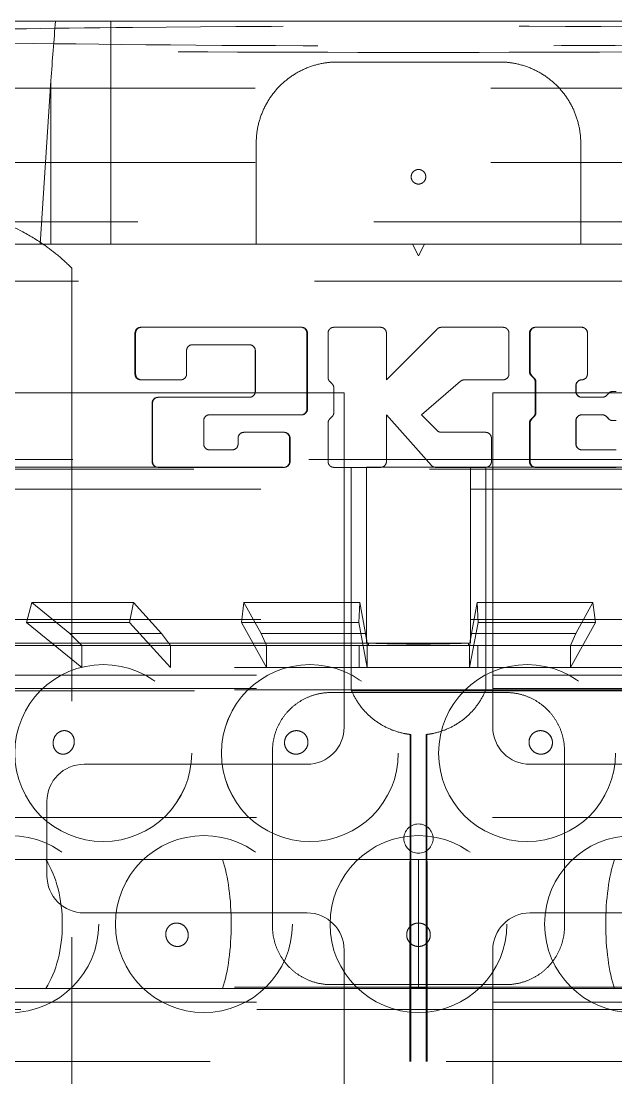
# Model space of a CAD drawing. Header units: millimetres. Extents: x -654804 to -654016, y 0 to 722.
# Drawn here: x -654501.7 to -654461.7, y 650.7 to 721.8 of the extents above; entities that cross this region are included whole.
import ezdxf

# ---------------------------------------------------------------- set-up
doc = ezdxf.new("R2010")
doc.units = ezdxf.units.MM
doc.linetypes.add('HIDDEN', pattern=[9.525, 6.35, -3.175])
for name, color, linetype, lineweight in [('Estreito visível (ISO)', 7, 'Continuous', 9), ('OCULTO', 3, 'HIDDEN', 5), ('Visível (ISO)', 7, 'Continuous', 9)]:
    doc.layers.add(name, color=color, linetype=linetype, lineweight=lineweight)

msp = doc.modelspace()

# ---------------------------------------------------------------- linework, layer by layer
at = {"layer": 'Estreito visível (ISO)'}
for p, q in [((-654495.68, 721.753), (-654495.68, 706.753)), ((-654499.705, 717.741), (-654499.705, 706.753))]:
    msp.add_line(p, q, dxfattribs=at)
at = {"layer": 'OCULTO', "ltscale": 5}
for p, q in [((-654538.194, 719.688), (-654491.146, 719.688)), ((-654469.516, 719.003), (-654480.433, 719.003)), ((-654517.725, 717.253), (-654432.225, 717.253)), ((-654517.725, 712.253), (-654432.225, 712.253)), ((-654525.6, 708.253), (-654424.35, 708.253)), ((-654498.298, 628.377), (-654498.298, 705.129)), ((-654529.6, 704.253), (-654420.35, 704.253)), ((-654493.669, 701.153), (-654493.628, 701.153)), ((-654488.272, 701.153), (-654493.628, 701.153)), ((-654482.835, 701.153), (-654488.272, 701.153)), ((-654477.526, 701.153), (-654480.667, 701.153)), ((-654469.282, 701.153), (-654473.438, 701.153)), ((-654463.997, 701.153), (-654467.114, 701.153)), ((-654463.989, 701.153), (-654463.997, 701.153)), ((-654494.054, 700.761), (-654494.007, 700.761)), ((-654494.054, 700.761), (-654494.054, 698.013)), ((-654494.007, 700.761), (-654494.007, 698.013)), ((-654482.491, 700.761), (-654482.444, 700.761)), ((-654482.491, 695.657), (-654482.491, 700.761)), ((-654482.444, 695.657), (-654482.444, 700.761)), ((-654481.06, 700.761), (-654481.06, 697.783)), ((-654477.134, 697.62), (-654477.134, 700.761)), ((-654473.715, 701.038), (-654474.975, 699.779)), ((-654468.889, 698.013), (-654468.889, 700.761)), ((-654467.506, 700.761), (-654467.506, 698.175)), ((-654467.458, 700.761), (-654467.506, 700.761)), ((-654467.458, 698.175), (-654467.458, 700.761)), ((-654463.604, 700.761), (-654463.609, 700.761)), ((-654463.609, 698.013), (-654463.609, 700.761)), ((-654463.604, 700.761), (-654463.604, 698.013)), ((-654490.2, 699.976), (-654490.194, 699.976)), ((-654490.194, 699.976), (-654488.272, 699.976)), ((-654488.272, 699.976), (-654486.34, 699.976)), ((-654474.975, 699.779), (-654477.134, 697.62)), ((-654490.585, 699.583), (-654490.578, 699.583)), ((-654490.585, 698.013), (-654490.585, 699.583)), ((-654490.578, 698.013), (-654490.578, 699.583)), ((-654485.96, 699.583), (-654485.952, 699.583)), ((-654485.96, 699.583), (-654485.96, 696.835)), ((-654485.952, 699.583), (-654485.952, 696.835)), ((-654494.054, 698.013), (-654494.007, 698.013)), ((-654493.669, 697.62), (-654493.628, 697.62)), ((-654493.628, 697.62), (-654490.96, 697.62)), ((-654490.585, 698.013), (-654490.578, 698.013)), ((-654480.945, 697.505), (-654480.782, 697.343)), ((-654474.778, 695.265), (-654472.14, 697.526)), ((-654471.885, 697.62), (-654469.282, 697.62)), ((-654467.458, 698.175), (-654467.506, 698.175)), ((-654467.346, 697.898), (-654467.391, 697.898)), ((-654467.186, 697.735), (-654467.346, 697.898)), ((-654467.186, 697.735), (-654467.229, 697.735)), ((-654463.989, 697.62), (-654463.997, 697.62)), ((-654463.604, 698.013), (-654463.609, 698.013)), ((-654485.96, 696.835), (-654485.952, 696.835)), ((-654480.667, 697.065), (-654480.667, 695.427)), ((-654467.114, 697.458), (-654467.114, 695.427)), ((-654467.073, 697.458), (-654467.114, 697.458)), ((-654467.073, 695.427), (-654467.073, 697.458)), ((-654464.385, 696.835), (-654464.385, 697.228)), ((-654464.375, 697.228), (-654464.385, 697.228)), ((-654464.375, 696.835), (-654464.385, 696.835)), ((-654464.375, 697.228), (-654464.375, 696.835)), ((-654461.677, 696.835), (-654461.903, 696.835)), ((-654492.512, 696.442), (-654492.487, 696.442)), ((-654488.272, 696.442), (-654492.487, 696.442)), ((-654486.34, 696.442), (-654488.272, 696.442)), ((-654462.609, 696.442), (-654463.997, 696.442)), ((-654462.607, 696.442), (-654462.609, 696.442)), ((-654462.335, 696.557), (-654462.175, 696.72)), ((-654462.335, 696.557), (-654462.335, 696.557)), ((-654462.175, 696.72), (-654462.175, 696.72)), ((-654492.898, 696.05), (-654492.868, 696.05)), ((-654492.898, 696.05), (-654492.898, 692.124)), ((-654492.868, 696.05), (-654492.868, 692.124)), ((-654482.491, 695.657), (-654482.444, 695.657)), ((-654467.073, 695.427), (-654467.114, 695.427)), ((-654489.429, 694.872), (-654489.427, 694.872)), ((-654489.429, 693.302), (-654489.429, 694.872)), ((-654489.427, 693.302), (-654489.427, 694.872)), ((-654489.043, 695.265), (-654489.042, 695.265)), ((-654489.042, 695.265), (-654488.272, 695.265)), ((-654488.272, 695.265), (-654482.835, 695.265)), ((-654481.06, 694.709), (-654481.06, 692.124)), ((-654480.782, 695.15), (-654480.945, 694.987)), ((-654477.134, 692.124), (-654477.134, 695.265)), ((-654477.134, 695.265), (-654474.975, 692.835)), ((-654473.715, 694.202), (-654474.778, 695.265)), ((-654467.506, 694.709), (-654467.506, 692.124)), ((-654467.458, 694.709), (-654467.506, 694.709)), ((-654467.458, 692.124), (-654467.458, 694.709)), ((-654467.346, 694.987), (-654467.391, 694.987)), ((-654467.346, 694.987), (-654467.186, 695.15)), ((-654467.186, 695.15), (-654467.229, 695.15)), ((-654464.375, 694.872), (-654464.385, 694.872)), ((-654464.385, 693.302), (-654464.385, 694.872)), ((-654464.375, 694.872), (-654464.375, 693.302)), ((-654463.997, 695.265), (-654462.609, 695.265)), ((-654462.607, 695.265), (-654462.609, 695.265)), ((-654462.335, 695.15), (-654462.335, 695.15)), ((-654462.175, 694.987), (-654462.335, 695.15)), ((-654462.175, 694.987), (-654462.175, 694.987)), ((-654461.903, 694.872), (-654461.677, 694.872)), ((-654486.731, 694.087), (-654486.727, 694.087)), ((-654484.007, 694.087), (-654486.727, 694.087)), ((-654470.46, 694.087), (-654473.438, 694.087)), ((-654489.429, 693.302), (-654489.427, 693.302)), ((-654487.116, 693.694), (-654487.114, 693.694)), ((-654487.116, 693.694), (-654487.116, 693.302)), ((-654487.116, 693.302), (-654487.114, 693.302)), ((-654487.114, 693.694), (-654487.114, 693.302)), ((-654483.647, 692.124), (-654483.647, 693.694)), ((-654483.647, 693.694), (-654483.617, 693.694)), ((-654483.617, 692.124), (-654483.617, 693.694)), ((-654470.067, 692.124), (-654470.067, 693.694)), ((-654464.375, 693.302), (-654464.385, 693.302)), ((-654489.043, 692.909), (-654489.042, 692.909)), ((-654488.272, 692.909), (-654489.042, 692.909)), ((-654487.501, 692.909), (-654488.272, 692.909)), ((-654474.975, 692.835), (-654474.11, 691.863)), ((-654461.677, 692.909), (-654463.997, 692.909)), ((-654529.975, 692.253), (-654447.475, 692.253)), ((-654492.898, 692.124), (-654492.868, 692.124)), ((-654483.647, 692.124), (-654483.617, 692.124)), ((-654467.458, 692.124), (-654467.506, 692.124)), ((-654515.825, 691.753), (-654478.475, 691.753)), ((-654442.475, 691.612), (-654507.475, 691.612)), ((-654492.512, 691.731), (-654492.487, 691.731)), ((-654492.487, 691.731), (-654488.272, 691.731)), ((-654488.272, 691.731), (-654484.007, 691.731)), ((-654480.667, 691.731), (-654477.526, 691.731)), ((-654479.498, 676.746), (-654479.498, 691.753)), ((-654478.475, 690.253), (-654478.475, 691.753)), ((-654478.475, 691.753), (-654471.475, 691.753)), ((-654473.817, 691.731), (-654470.46, 691.731)), ((-654471.475, 691.753), (-654471.475, 690.253)), ((-654471.475, 691.753), (-654434.124, 691.753)), ((-654470.451, 691.753), (-654470.451, 676.746)), ((-654467.114, 691.731), (-654461.677, 691.731)), ((-654517.33, 690.253), (-654478.475, 690.253)), ((-654478.475, 681.486), (-654478.475, 690.253)), ((-654471.475, 690.253), (-654471.475, 681.486)), ((-654471.475, 690.253), (-654432.619, 690.253)), ((-654500.995, 682.644), (-654501.359, 681.284)), ((-654498.432, 680.56), (-654500.995, 682.644)), ((-654500.995, 682.644), (-654494.147, 682.644)), ((-654494.415, 681.284), (-654494.147, 682.644)), ((-654494.147, 682.644), (-654492.258, 680.56)), ((-654486.716, 682.644), (-654486.88, 681.284)), ((-654485.559, 680.56), (-654486.716, 682.644)), ((-654486.716, 682.644), (-654478.928, 682.644)), ((-654478.984, 681.284), (-654478.928, 682.644)), ((-654478.928, 682.644), (-654478.539, 680.56)), ((-654471.41, 680.56), (-654471.021, 682.644)), ((-654471.021, 682.644), (-654463.233, 682.644)), ((-654471.021, 682.644), (-654470.965, 681.284)), ((-654463.233, 682.644), (-654464.39, 680.56)), ((-654463.069, 681.284), (-654463.233, 682.644)), ((-654517.33, 681.486), (-654478.475, 681.486)), ((-654501.359, 681.284), (-654497.631, 678.253)), ((-654501.359, 681.284), (-654494.415, 681.284)), ((-654491.668, 678.253), (-654494.415, 681.284)), ((-654486.88, 681.284), (-654485.198, 678.253)), ((-654486.88, 681.284), (-654478.984, 681.284)), ((-654478.417, 678.253), (-654478.984, 681.284)), ((-654470.965, 681.284), (-654471.532, 678.253)), ((-654471.475, 681.486), (-654432.619, 681.486)), ((-654470.965, 681.284), (-654463.069, 681.284)), ((-654464.751, 678.253), (-654463.069, 681.284)), ((-654492.258, 680.56), (-654498.432, 680.56)), ((-654497.631, 679.753), (-654498.432, 680.56)), ((-654492.258, 680.56), (-654491.668, 679.753)), ((-654478.539, 680.56), (-654485.559, 680.56)), ((-654485.198, 679.753), (-654485.559, 680.56)), ((-654478.539, 680.56), (-654478.475, 680.133)), ((-654471.475, 680.133), (-654471.41, 680.56)), ((-654464.39, 680.56), (-654471.41, 680.56)), ((-654464.39, 680.56), (-654464.751, 679.753)), ((-654507.475, 679.895), (-654442.475, 679.895)), ((-654502.905, 679.753), (-654497.631, 679.753)), ((-654497.631, 679.753), (-654491.668, 679.753)), ((-654497.631, 678.253), (-654497.631, 679.753)), ((-654491.668, 678.253), (-654491.668, 679.753)), ((-654491.668, 679.753), (-654485.198, 679.753)), ((-654485.198, 679.753), (-654478.417, 679.753)), ((-654485.198, 678.253), (-654485.198, 679.753)), ((-654478.975, 678.253), (-654478.975, 679.753)), ((-654478.475, 680.215), (-654478.418, 679.911)), ((-654478.418, 679.911), (-654478.418, 679.757)), ((-654478.418, 679.757), (-654478.417, 679.753)), ((-654478.417, 678.253), (-654478.417, 679.753)), ((-654478.417, 679.753), (-654478.349, 679.753)), ((-654471.601, 679.909), (-654478.349, 679.909)), ((-654478.349, 679.753), (-654478.349, 679.909)), ((-654478.349, 679.753), (-654471.601, 679.753)), ((-654471.601, 679.909), (-654471.601, 679.753)), ((-654471.601, 679.753), (-654471.532, 679.753)), ((-654471.532, 679.753), (-654471.531, 679.757)), ((-654471.532, 679.753), (-654464.751, 679.753)), ((-654471.532, 678.253), (-654471.532, 679.753)), ((-654471.531, 679.911), (-654471.475, 680.215)), ((-654471.531, 679.757), (-654471.531, 679.911)), ((-654470.975, 678.253), (-654470.975, 679.753)), ((-654464.751, 678.253), (-654464.751, 679.753)), ((-654464.751, 679.753), (-654458.281, 679.753)), ((-654534.975, 678.253), (-654444.975, 678.253)), ((-654517.625, 677.753), (-654432.325, 677.753)), ((-654534.975, 676.753), (-654414.975, 676.753)), ((-654517.625, 676.841), (-654432.325, 676.841)), ((-654442.41, 676.697), (-654507.539, 676.697)), ((-654474.975, 676.578), (-654480.87, 676.578)), ((-654479.475, 676.691), (-654474.975, 676.691)), ((-654474.975, 676.691), (-654470.474, 676.691)), ((-654469.08, 676.578), (-654474.975, 676.578)), ((-654475.557, 656.691), (-654475.545, 673.763)), ((-654475.498, 673.758), (-654475.498, 651.753)), ((-654474.451, 673.758), (-654474.451, 651.753)), ((-654474.404, 673.763), (-654474.392, 656.691)), ((-654484.8, 672.648), (-654484.8, 660.858)), ((-654465.15, 660.858), (-654465.15, 672.648)), ((-654517.625, 668.166), (-654432.325, 668.166)), ((-654509.479, 665.341), (-654500.044, 665.341)), ((-654500.044, 665.341), (-654488.154, 665.341)), ((-654488.154, 665.341), (-654474.975, 665.341)), ((-654474.975, 665.341), (-654461.795, 665.341)), ((-654474.975, 665.341), (-654474.975, 656.666)), ((-654461.795, 665.341), (-654449.906, 665.341)), ((-654534.975, 656.753), (-654414.975, 656.753)), ((-654509.479, 656.666), (-654500.044, 656.666)), ((-654508.374, 656.668), (-654441.575, 656.668)), ((-654500.044, 656.666), (-654488.154, 656.666)), ((-654488.154, 656.666), (-654474.975, 656.666)), ((-654480.87, 656.928), (-654474.975, 656.928)), ((-654475.561, 651.753), (-654475.557, 656.668)), ((-654475.557, 656.691), (-654474.975, 656.691)), ((-654474.975, 656.928), (-654469.08, 656.928)), ((-654474.975, 656.691), (-654474.392, 656.691)), ((-654474.975, 656.666), (-654461.795, 656.666)), ((-654474.388, 651.753), (-654474.392, 656.668)), ((-654461.795, 656.666), (-654449.906, 656.666)), ((-654517.625, 655.753), (-654432.325, 655.753)), ((-654533.475, 655.253), (-654416.475, 655.253)), ((-654441.371, 651.753), (-654508.579, 651.753))]:
    msp.add_line(p, q, dxfattribs=at)
for centre, radius in [((-654496.189, 672.503), 5.953), ((-654496.188, 672.503), 5.953), ((-654482.285, 672.503), 5.953), ((-654482.284, 672.503), 5.953), ((-654467.665, 672.503), 5.953), ((-654467.665, 672.503), 5.953), ((-654474.975, 666.753), 0.983), ((-654502.44, 661.003), 5.953), ((-654489.414, 661.003), 5.953), ((-654474.975, 661.003), 5.953), ((-654460.535, 661.003), 5.953)]:
    msp.add_circle(centre, radius, dxfattribs=at)
for centre, major_axis, ratio, start_param, end_param in [((-654474.975, 720.754), (38.5, 0), 0.017455, 0, 3.141593), ((-654474.975, 720.754), (38.5, 0), 0.017455, 3.142372, 6.282406), ((-654474.975, 720.751), (-63.032, 0), 0.017455, 1.31134, 1.830252), ((-654493.669, 700.761), (0, 0.393), 0.98179, 0, 1.570796), ((-654482.876, 700.761), (0, 0.393), 0.98179, 4.712389, 6.283185), ((-654467.073, 700.761), (0, 0.393), 0.98179, 0, 1.570796), ((-654463.989, 700.761), (0, 0.393), 0.98179, 4.712389, 6.283185), ((-654490.2, 699.583), (0, 0.393), 0.98179, 0, 1.570796), ((-654486.345, 699.583), (0, 0.393), 0.98179, 4.712389, 6.283185), ((-654493.669, 698.013), (0, -0.393), 0.98179, 4.712389, 6.283185), ((-654490.97, 698.013), (0, -0.393), 0.98179, 0, 1.570796), ((-654467.073, 698.175), (0, 0.393), 0.98179, 1.570796, 2.356194), ((-654474.975, 692.124), (69.681, -69.681), 0.095857, 1.555479, 1.557809), ((-654467.458, 697.458), (0, 0.393), 0.98179, 4.712389, 5.497787), ((-654463.989, 697.228), (0, 0.393), 0.98179, 0, 1.570796), ((-654463.989, 698.013), (0, -0.393), 0.98179, 0, 1.570796), ((-654486.345, 696.835), (0, -0.393), 0.98179, 0, 1.570796), ((-654463.989, 696.835), (0, -0.393), 0.98179, 4.712389, 6.283185), ((-654461.903, 696.442), (0, 0.393), 0.98179, 0, 0.785398), ((-654492.512, 696.05), (0, 0.393), 0.98179, 0, 1.570796), ((-654462.607, 696.835), (0, -0.393), 0.98179, 0, 0.785398), ((-654474.975, 697.228), (69.681, 69.681), 0.095857, 4.79838, 4.800703), ((-654482.876, 695.657), (0, -0.393), 0.98179, 0, 1.570796), ((-654467.458, 695.427), (0, 0.393), 0.98179, 3.926991, 4.712389), ((-654489.043, 694.872), (0, 0.393), 0.98179, 0, 1.570796), ((-654467.073, 694.709), (0, 0.393), 0.98179, 0.785398, 1.570796), ((-654474.975, 700.761), (69.681, 69.681), 0.095857, 4.725376, 4.727707), ((-654463.989, 694.872), (0, 0.393), 0.98179, 0, 1.570796), ((-654462.607, 694.872), (0, 0.393), 0.98179, 5.497787, 6.283185), ((-654474.975, 694.479), (69.681, -69.681), 0.095857, 1.482482, 1.484806), ((-654461.903, 695.265), (0, -0.393), 0.98179, 5.497787, 6.283185), ((-654486.731, 693.694), (0, 0.393), 0.98179, 0, 1.570796), ((-654484.033, 693.694), (0, 0.393), 0.98179, 4.712389, 6.283185), ((-654489.043, 693.302), (0, -0.393), 0.98179, 4.712389, 6.283185), ((-654487.501, 693.302), (0, -0.393), 0.98179, 0, 1.570796), ((-654463.989, 693.302), (0, -0.393), 0.98179, 4.712389, 6.283185), ((-654492.512, 692.124), (0, -0.393), 0.98179, 4.712389, 6.283185), ((-654484.033, 692.124), (0, -0.393), 0.98179, 0, 1.570796), ((-654467.073, 692.124), (0, -0.393), 0.98179, 4.712389, 6.283185), ((-654502.44, 661.003), (0, -5.953), 0.587785, 0.754418, 2.387175), ((-654489.414, 661.003), (0, -5.953), 0.309017, 0.754418, 2.387175), ((-654460.535, 661.003), (0, -5.953), 0.309017, 3.896011, 5.528767), ((-654475.584, 656.753), (0, 1.5), 0.017452, 4.655402, 4.670761), ((-654474.366, 656.753), (0, -1.5), 0.017452, 4.754017, 4.769376)]:
    msp.add_ellipse(centre, major_axis=major_axis, ratio=ratio, start_param=start_param, end_param=end_param, dxfattribs=at)
for points, knots in [([(-654537.732, 720.754), (-654537.734, 720.751), (-654537.735, 720.748), (-654537.744, 720.715), (-654537.678, 720.684), (-654537.388, 720.622), (-654537.166, 720.591), (-654536.584, 720.53), (-654536.226, 720.501), (-654535.328, 720.44), (-654534.713, 720.404), (-654533.242, 720.334), (-654532.385, 720.299), (-654530.461, 720.23), (-654529.394, 720.197), (-654527.115, 720.133), (-654525.905, 720.103), (-654523.845, 720.057), (-654522.941, 720.037), (-654521.017, 720), (-654519.995, 719.981), (-654517.877, 719.945), (-654516.78, 719.927), (-654514.571, 719.895), (-654513.458, 719.879), (-654511.622, 719.856), (-654510.824, 719.846), (-654509.164, 719.827), (-654508.301, 719.817), (-654506.55, 719.799), (-654505.662, 719.79), (-654503.902, 719.773), (-654503.031, 719.766), (-654500.194, 719.742), (-654498.055, 719.726), (-654494.302, 719.703), (-654492.735, 719.695), (-654491.146, 719.688)], [227.61574, 227.61574, 227.61574, 227.61574, 228.064325, 228.064325, 232.967991, 232.967991, 237.871657, 237.871657, 242.775323, 242.775323, 248.808566, 248.808566, 254.841809, 254.841809, 260.875052, 260.875052, 266.908295, 266.908295, 270.962864, 270.962864, 275.017433, 275.017433, 279.072002, 279.072002, 283.126571, 283.126571, 285.918159, 285.918159, 288.709747, 288.709747, 291.501336, 291.501336, 294.292924, 294.292924, 300.937509, 300.937509, 305.482511, 305.482511, 305.482511, 305.482511]), ([(-654480.433, 719.003), (-654480.746, 719.003), (-654481.069, 718.976), (-654481.741, 718.856), (-654482.09, 718.758), (-654482.761, 718.495), (-654483.084, 718.33), (-654483.683, 717.945), (-654483.959, 717.725), (-654484.452, 717.255), (-654484.684, 716.987), (-654485.096, 716.404), (-654485.276, 716.088), (-654485.569, 715.429), (-654485.682, 715.085), (-654485.837, 714.393), (-654485.879, 714.045), (-654485.89, 713.654), (-654485.891, 713.6), (-654485.891, 713.545)], [8.303655, 8.303655, 8.303655, 8.303655, 9.241435, 9.241435, 10.260995, 10.260995, 11.280554, 11.280554, 12.300114, 12.300114, 13.324203, 13.324203, 14.348293, 14.348293, 15.372383, 15.372383, 16.396472, 16.396472, 16.561543, 16.561543, 16.561543, 16.561543]), ([(-654464.058, 713.545), (-654464.058, 713.6), (-654464.059, 713.654), (-654464.06, 713.709), (-654464.07, 714.045), (-654464.112, 714.393), (-654464.268, 715.085), (-654464.381, 715.429), (-654464.673, 716.088), (-654464.853, 716.404), (-654465.265, 716.987), (-654465.497, 717.255), (-654465.99, 717.725), (-654466.266, 717.945), (-654466.865, 718.33), (-654467.188, 718.495), (-654467.859, 718.758), (-654468.209, 718.856), (-654468.88, 718.976), (-654469.203, 719.003), (-654469.516, 719.003)], [-0.165071, -0.165071, -0.165071, -0.165071, 0, 0, 0, 1.02409, 1.02409, 2.048179, 2.048179, 3.072269, 3.072269, 4.096358, 4.096358, 5.115918, 5.115918, 6.135477, 6.135477, 7.155037, 7.155037, 8.092817, 8.092817, 8.092817, 8.092817]), ([(-654474.483, 711.282), (-654474.483, 711.22), (-654474.495, 711.155), (-654474.545, 711.033), (-654474.583, 710.978), (-654474.67, 710.891), (-654474.726, 710.853), (-654474.847, 710.802), (-654474.913, 710.79), (-654475.037, 710.79), (-654475.103, 710.802), (-654475.224, 710.853), (-654475.279, 710.891), (-654475.366, 710.978), (-654475.404, 711.033), (-654475.454, 711.155), (-654475.466, 711.22), (-654475.466, 711.344), (-654475.453, 711.409), (-654475.403, 711.531), (-654475.365, 711.586), (-654475.277, 711.673), (-654475.222, 711.71), (-654475.102, 711.76), (-654475.036, 711.773), (-654474.913, 711.773), (-654474.847, 711.76), (-654474.727, 711.71), (-654474.672, 711.673), (-654474.584, 711.586), (-654474.546, 711.531), (-654474.496, 711.409), (-654474.483, 711.344), (-654474.483, 711.282)], [0, 0, 0, 0, 0.18754, 0.18754, 0.37508, 0.37508, 0.560937, 0.560937, 0.746794, 0.746794, 0.932651, 0.932651, 1.118507, 1.118507, 1.306047, 1.306047, 1.493588, 1.493588, 1.681379, 1.681379, 1.86917, 1.86917, 2.053896, 2.053896, 2.238622, 2.238622, 2.423347, 2.423347, 2.608073, 2.608073, 2.795864, 2.795864, 2.983656, 2.983656, 2.983656, 2.983656]), ([(-654500.245, 706.753), (-654500.739, 707.093), (-654501.256, 707.4), (-654502.597, 708.082), (-654503.441, 708.408), (-654505.135, 708.884), (-654505.984, 709.032), (-654507.68, 709.179), (-654508.591, 709.17), (-654510.417, 708.965), (-654511.331, 708.767), (-654513.104, 708.187), (-654513.964, 707.804), (-654515.091, 707.156), (-654515.402, 706.961), (-654515.704, 706.753)], [14.01959, 14.01959, 14.01959, 14.01959, 15.882302, 15.882302, 18.725125, 18.725125, 21.567948, 21.567948, 24.617053, 24.617053, 27.666159, 27.666159, 30.715265, 30.715265, 31.915945, 31.915945, 31.915945, 31.915945]), ([(-654498.298, 705.129), (-654498.623, 705.456), (-654498.962, 705.764), (-654499.616, 706.301), (-654499.929, 706.536), (-654500.245, 706.753)], [5.456754, 5.456754, 5.456754, 5.456754, 6.78954, 6.78954, 7.961029, 7.961029, 7.961029, 7.961029]), ([(-654493.628, 701.153), (-654493.675, 701.153), (-654493.726, 701.144), (-654493.82, 701.104), (-654493.862, 701.073), (-654493.93, 701.003), (-654493.959, 700.959), (-654493.997, 700.863), (-654494.007, 700.81), (-654494.007, 700.761)], [-0.5925115, -0.5925115, -0.5925115, -0.5925115, -0.4441191, -0.4441191, -0.2957268, -0.2957268, -0.1478634, -0.1478634, 0, 0, 0, 0]), ([(-654482.444, 700.761), (-654482.444, 700.81), (-654482.453, 700.863), (-654482.493, 700.959), (-654482.523, 701.003), (-654482.593, 701.073), (-654482.637, 701.104), (-654482.734, 701.144), (-654482.786, 701.153), (-654482.835, 701.153)], [1.1849107, 1.1849107, 1.1849107, 1.1849107, 1.3327741, 1.3327741, 1.4806374, 1.4806374, 1.6290298, 1.6290298, 1.7774222, 1.7774222, 1.7774222, 1.7774222]), ([(-654480.667, 701.153), (-654480.716, 701.153), (-654480.769, 701.144), (-654480.866, 701.104), (-654480.91, 701.073), (-654480.98, 701.003), (-654481.01, 700.959), (-654481.05, 700.863), (-654481.06, 700.81), (-654481.06, 700.761)], [-0.5925806, -0.5925806, -0.5925806, -0.5925806, -0.444152, -0.444152, -0.2957235, -0.2957235, -0.1478617, -0.1478617, 0, 0, 0, 0]), ([(-654477.134, 700.761), (-654477.134, 700.81), (-654477.144, 700.863), (-654477.184, 700.959), (-654477.214, 701.004), (-654477.284, 701.073), (-654477.328, 701.104), (-654477.425, 701.144), (-654477.477, 701.153), (-654477.526, 701.153)], [1.1834714, 1.1834714, 1.1834714, 1.1834714, 1.3313498, 1.3313498, 1.4792283, 1.4792283, 1.6272048, 1.6272048, 1.7751813, 1.7751813, 1.7751813, 1.7751813]), ([(-654473.438, 701.153), (-654473.487, 701.153), (-654473.54, 701.144), (-654473.636, 701.104), (-654473.681, 701.073), (-654473.715, 701.038)], [1.7748463, 1.7748463, 1.7748463, 1.7748463, 1.9227615, 1.9227615, 2.0706629, 2.0706629, 2.0706629, 2.0706629]), ([(-654468.889, 700.761), (-654468.889, 700.81), (-654468.899, 700.863), (-654468.939, 700.959), (-654468.969, 701.003), (-654469.039, 701.073), (-654469.083, 701.104), (-654469.18, 701.144), (-654469.233, 701.153), (-654469.282, 701.153)], [1.1850447, 1.1850447, 1.1850447, 1.1850447, 1.3329064, 1.3329064, 1.4807681, 1.4807681, 1.6291967, 1.6291967, 1.7776252, 1.7776252, 1.7776252, 1.7776252]), ([(-654467.114, 701.153), (-654467.163, 701.153), (-654467.216, 701.144), (-654467.312, 701.104), (-654467.356, 701.073), (-654467.426, 701.003), (-654467.456, 700.959), (-654467.496, 700.863), (-654467.506, 700.81), (-654467.506, 700.761)], [-0.5925115, -0.5925115, -0.5925115, -0.5925115, -0.4441191, -0.4441191, -0.2957268, -0.2957268, -0.1478634, -0.1478634, 0, 0, 0, 0]), ([(-654463.609, 700.761), (-654463.609, 700.81), (-654463.619, 700.863), (-654463.658, 700.959), (-654463.688, 701.004), (-654463.757, 701.073), (-654463.801, 701.104), (-654463.896, 701.144), (-654463.948, 701.153), (-654463.997, 701.153)], [1.1834132, 1.1834132, 1.1834132, 1.1834132, 1.3312924, 1.3312924, 1.4791717, 1.4791717, 1.6271338, 1.6271338, 1.7750959, 1.7750959, 1.7750959, 1.7750959]), ([(-654490.578, 699.583), (-654490.578, 699.632), (-654490.568, 699.685), (-654490.529, 699.782), (-654490.499, 699.826), (-654490.431, 699.896), (-654490.388, 699.926), (-654490.294, 699.966), (-654490.243, 699.976), (-654490.194, 699.976)], [0, 0, 0, 0, 0.1478826, 0.1478826, 0.2957652, 0.2957652, 0.4437202, 0.4437202, 0.5916752, 0.5916752, 0.5916752, 0.5916752]), ([(-654486.34, 699.976), (-654486.291, 699.976), (-654486.239, 699.966), (-654486.144, 699.926), (-654486.1, 699.896), (-654486.031, 699.826), (-654486.002, 699.782), (-654485.962, 699.685), (-654485.952, 699.632), (-654485.952, 699.583)], [0.5916355, 0.5916355, 0.5916355, 0.5916355, 0.7395905, 0.7395905, 0.8875455, 0.8875455, 1.0354281, 1.0354281, 1.1833107, 1.1833107, 1.1833107, 1.1833107]), ([(-654494.007, 698.013), (-654494.007, 697.963), (-654493.997, 697.911), (-654493.959, 697.814), (-654493.93, 697.77), (-654493.862, 697.7), (-654493.82, 697.67), (-654493.726, 697.63), (-654493.675, 697.62), (-654493.628, 697.62)], [0, 0, 0, 0, 0.1478634, 0.1478634, 0.2957268, 0.2957268, 0.4441191, 0.4441191, 0.5925115, 0.5925115, 0.5925115, 0.5925115]), ([(-654490.96, 697.62), (-654490.912, 697.62), (-654490.861, 697.63), (-654490.767, 697.67), (-654490.724, 697.7), (-654490.656, 697.77), (-654490.626, 697.814), (-654490.587, 697.911), (-654490.578, 697.963), (-654490.578, 698.013)], [0.5917951, 0.5917951, 0.5917951, 0.5917951, 0.7397872, 0.7397872, 0.8877794, 0.8877794, 1.0356569, 1.0356569, 1.1835344, 1.1835344, 1.1835344, 1.1835344]), ([(-654481.06, 697.783), (-654481.06, 697.733), (-654481.05, 697.681), (-654481.01, 697.584), (-654480.98, 697.54), (-654480.945, 697.505), (-654480.945, 697.505), (-654480.945, 697.505)], [0, 0, 0, 0, 0.1478617, 0.1478617, 0.2957235, 0.2957235, 0.2959974, 0.2959974, 0.2959974, 0.2959974]), ([(-654472.14, 697.526), (-654472.11, 697.552), (-654472.074, 697.574), (-654471.987, 697.61), (-654471.934, 697.62), (-654471.885, 697.62)], [0.3255978, 0.3255978, 0.3255978, 0.3255978, 0.4437739, 0.4437739, 0.5917962, 0.5917962, 0.5917962, 0.5917962]), ([(-654469.282, 697.62), (-654469.233, 697.62), (-654469.18, 697.63), (-654469.083, 697.67), (-654469.039, 697.7), (-654468.969, 697.77), (-654468.939, 697.814), (-654468.899, 697.911), (-654468.889, 697.963), (-654468.889, 698.013)], [0.5924641, 0.5924641, 0.5924641, 0.5924641, 0.7408926, 0.7408926, 0.8893212, 0.8893212, 1.0371829, 1.0371829, 1.1850447, 1.1850447, 1.1850447, 1.1850447]), ([(-654467.506, 698.175), (-654467.506, 698.126), (-654467.496, 698.074), (-654467.456, 697.977), (-654467.426, 697.933), (-654467.391, 697.898), (-654467.391, 697.898), (-654467.391, 697.898)], [0, 0, 0, 0, 0.1478634, 0.1478634, 0.2957268, 0.2957268, 0.2959826, 0.2959826, 0.2959826, 0.2959826]), ([(-654467.229, 697.735), (-654467.229, 697.735), (-654467.229, 697.735), (-654467.194, 697.7), (-654467.164, 697.656), (-654467.124, 697.559), (-654467.114, 697.507), (-654467.114, 697.458)], [0.8892185, 0.8892185, 0.8892185, 0.8892185, 0.8894744, 0.8894744, 1.0373289, 1.0373289, 1.1851834, 1.1851834, 1.1851834, 1.1851834]), ([(-654464.385, 697.228), (-654464.385, 697.277), (-654464.375, 697.329), (-654464.336, 697.426), (-654464.306, 697.47), (-654464.237, 697.54), (-654464.193, 697.57), (-654464.098, 697.61), (-654464.046, 697.62), (-654463.997, 697.62)], [0, 0, 0, 0, 0.1478814, 0.1478814, 0.2957629, 0.2957629, 0.4437467, 0.4437467, 0.5917305, 0.5917305, 0.5917305, 0.5917305]), ([(-654463.997, 697.62), (-654463.948, 697.62), (-654463.896, 697.63), (-654463.801, 697.67), (-654463.757, 697.7), (-654463.688, 697.77), (-654463.658, 697.814), (-654463.619, 697.911), (-654463.609, 697.963), (-654463.609, 698.013)], [0.5917305, 0.5917305, 0.5917305, 0.5917305, 0.7396925, 0.7396925, 0.8876546, 0.8876546, 1.0355339, 1.0355339, 1.1834132, 1.1834132, 1.1834132, 1.1834132]), ([(-654485.952, 696.835), (-654485.952, 696.786), (-654485.962, 696.733), (-654486.002, 696.636), (-654486.031, 696.592), (-654486.1, 696.523), (-654486.144, 696.492), (-654486.239, 696.452), (-654486.291, 696.442), (-654486.34, 696.442)], [1.1833107, 1.1833107, 1.1833107, 1.1833107, 1.3311933, 1.3311933, 1.4790758, 1.4790758, 1.6270309, 1.6270309, 1.7749859, 1.7749859, 1.7749859, 1.7749859]), ([(-654480.782, 697.343), (-654480.782, 697.342), (-654480.782, 697.342), (-654480.747, 697.308), (-654480.717, 697.263), (-654480.677, 697.167), (-654480.667, 697.114), (-654480.667, 697.065)], [0.889348, 0.889348, 0.889348, 0.889348, 0.8896219, 0.8896219, 1.0374745, 1.0374745, 1.185327, 1.185327, 1.185327, 1.185327]), ([(-654463.997, 696.442), (-654464.046, 696.442), (-654464.098, 696.452), (-654464.193, 696.492), (-654464.237, 696.523), (-654464.306, 696.592), (-654464.336, 696.636), (-654464.375, 696.733), (-654464.385, 696.786), (-654464.385, 696.835)], [-0.5917305, -0.5917305, -0.5917305, -0.5917305, -0.4437467, -0.4437467, -0.2957629, -0.2957629, -0.1478814, -0.1478814, 0, 0, 0, 0]), ([(-654461.903, 696.835), (-654461.951, 696.835), (-654462.003, 696.825), (-654462.098, 696.785), (-654462.141, 696.755), (-654462.175, 696.72)], [1.7746193, 1.7746193, 1.7746193, 1.7746193, 1.922506, 1.922506, 2.0703915, 2.0703915, 2.0703915, 2.0703915]), ([(-654492.487, 696.442), (-654492.535, 696.442), (-654492.586, 696.433), (-654492.68, 696.392), (-654492.722, 696.362), (-654492.79, 696.292), (-654492.819, 696.248), (-654492.858, 696.152), (-654492.868, 696.099), (-654492.868, 696.05)], [-0.5921476, -0.5921476, -0.5921476, -0.5921476, -0.4439457, -0.4439457, -0.2957439, -0.2957439, -0.147872, -0.147872, 0, 0, 0, 0]), ([(-654462.335, 696.557), (-654462.37, 696.522), (-654462.413, 696.492), (-654462.508, 696.452), (-654462.56, 696.442), (-654462.609, 696.442)], [1.4789035, 1.4789035, 1.4789035, 1.4789035, 1.626794, 1.626794, 1.7746886, 1.7746886, 1.7746886, 1.7746886]), ([(-654482.835, 695.265), (-654482.786, 695.265), (-654482.734, 695.274), (-654482.637, 695.315), (-654482.593, 695.345), (-654482.523, 695.415), (-654482.493, 695.459), (-654482.453, 695.555), (-654482.444, 695.608), (-654482.444, 695.657)], [0.5923992, 0.5923992, 0.5923992, 0.5923992, 0.7407915, 0.7407915, 0.8891839, 0.8891839, 1.0370473, 1.0370473, 1.1849107, 1.1849107, 1.1849107, 1.1849107]), ([(-654480.667, 695.427), (-654480.667, 695.378), (-654480.677, 695.325), (-654480.717, 695.229), (-654480.747, 695.185), (-654480.782, 695.15), (-654480.782, 695.15), (-654480.782, 695.15)], [1.185327, 1.185327, 1.185327, 1.185327, 1.3331796, 1.3331796, 1.4810322, 1.4810322, 1.4813061, 1.4813061, 1.4813061, 1.4813061]), ([(-654467.114, 695.427), (-654467.114, 695.378), (-654467.124, 695.325), (-654467.164, 695.229), (-654467.194, 695.184), (-654467.229, 695.15)], [1.1851834, 1.1851834, 1.1851834, 1.1851834, 1.3331664, 1.3331664, 1.4811494, 1.4811494, 1.4811494, 1.4811494]), ([(-654489.427, 694.872), (-654489.427, 694.921), (-654489.417, 694.974), (-654489.378, 695.071), (-654489.348, 695.115), (-654489.28, 695.184), (-654489.237, 695.215), (-654489.142, 695.255), (-654489.091, 695.265), (-654489.042, 695.265)], [0, 0, 0, 0, 0.1478846, 0.1478846, 0.2957692, 0.2957692, 0.4436674, 0.4436674, 0.5915655, 0.5915655, 0.5915655, 0.5915655]), ([(-654480.945, 694.987), (-654480.945, 694.987), (-654480.945, 694.987), (-654480.98, 694.952), (-654481.01, 694.908), (-654481.05, 694.811), (-654481.06, 694.759), (-654481.06, 694.709)], [-0.2959974, -0.2959974, -0.2959974, -0.2959974, -0.2957235, -0.2957235, -0.1478617, -0.1478617, 0, 0, 0, 0]), ([(-654467.391, 694.987), (-654467.391, 694.987), (-654467.391, 694.987), (-654467.426, 694.952), (-654467.456, 694.908), (-654467.496, 694.811), (-654467.506, 694.759), (-654467.506, 694.709)], [-0.2959826, -0.2959826, -0.2959826, -0.2959826, -0.2957268, -0.2957268, -0.1478634, -0.1478634, 0, 0, 0, 0]), ([(-654464.385, 694.872), (-654464.385, 694.921), (-654464.375, 694.974), (-654464.336, 695.071), (-654464.306, 695.115), (-654464.237, 695.184), (-654464.193, 695.215), (-654464.098, 695.255), (-654464.046, 695.265), (-654463.997, 695.265)], [0, 0, 0, 0, 0.1478814, 0.1478814, 0.2957629, 0.2957629, 0.4437467, 0.4437467, 0.5917305, 0.5917305, 0.5917305, 0.5917305]), ([(-654462.609, 695.265), (-654462.56, 695.265), (-654462.508, 695.255), (-654462.413, 695.215), (-654462.37, 695.184), (-654462.335, 695.15)], [0.5915757, 0.5915757, 0.5915757, 0.5915757, 0.7394703, 0.7394703, 0.8873608, 0.8873608, 0.8873608, 0.8873608]), ([(-654462.175, 694.987), (-654462.141, 694.952), (-654462.098, 694.922), (-654462.003, 694.882), (-654461.951, 694.872), (-654461.903, 694.872)], [0.2957707, 0.2957707, 0.2957707, 0.2957707, 0.4436562, 0.4436562, 0.5915429, 0.5915429, 0.5915429, 0.5915429]), ([(-654486.727, 694.087), (-654486.776, 694.087), (-654486.828, 694.077), (-654486.923, 694.037), (-654486.967, 694.007), (-654487.035, 693.937), (-654487.065, 693.893), (-654487.104, 693.796), (-654487.114, 693.744), (-654487.114, 693.694)], [-0.5915975, -0.5915975, -0.5915975, -0.5915975, -0.4436808, -0.4436808, -0.2957641, -0.2957641, -0.1478821, -0.1478821, 0, 0, 0, 0]), ([(-654483.617, 693.694), (-654483.617, 693.744), (-654483.627, 693.796), (-654483.667, 693.893), (-654483.697, 693.937), (-654483.766, 694.007), (-654483.81, 694.037), (-654483.906, 694.077), (-654483.958, 694.087), (-654484.007, 694.087)], [1.1842072, 1.1842072, 1.1842072, 1.1842072, 1.3320792, 1.3320792, 1.4799511, 1.4799511, 1.6281529, 1.6281529, 1.7763547, 1.7763547, 1.7763547, 1.7763547]), ([(-654473.438, 694.087), (-654473.487, 694.087), (-654473.54, 694.097), (-654473.636, 694.137), (-654473.681, 694.167), (-654473.715, 694.202)], [1.7748463, 1.7748463, 1.7748463, 1.7748463, 1.9227615, 1.9227615, 2.0706629, 2.0706629, 2.0706629, 2.0706629]), ([(-654470.067, 693.694), (-654470.067, 693.744), (-654470.077, 693.796), (-654470.117, 693.893), (-654470.147, 693.937), (-654470.217, 694.007), (-654470.261, 694.037), (-654470.358, 694.077), (-654470.41, 694.087), (-654470.46, 694.087)], [1.1843125, 1.1843125, 1.1843125, 1.1843125, 1.3321832, 1.3321832, 1.4800539, 1.4800539, 1.6282844, 1.6282844, 1.7765148, 1.7765148, 1.7765148, 1.7765148]), ([(-654489.042, 692.909), (-654489.091, 692.909), (-654489.142, 692.919), (-654489.237, 692.959), (-654489.28, 692.989), (-654489.348, 693.059), (-654489.378, 693.103), (-654489.417, 693.2), (-654489.427, 693.252), (-654489.427, 693.302)], [-0.5915655, -0.5915655, -0.5915655, -0.5915655, -0.4436674, -0.4436674, -0.2957692, -0.2957692, -0.1478846, -0.1478846, 0, 0, 0, 0]), ([(-654487.114, 693.302), (-654487.114, 693.252), (-654487.124, 693.2), (-654487.163, 693.103), (-654487.193, 693.059), (-654487.262, 692.989), (-654487.305, 692.959), (-654487.4, 692.919), (-654487.452, 692.909), (-654487.501, 692.909)], [1.1831151, 1.1831151, 1.1831151, 1.1831151, 1.3309997, 1.3309997, 1.4788844, 1.4788844, 1.6267825, 1.6267825, 1.7746806, 1.7746806, 1.7746806, 1.7746806]), ([(-654463.997, 692.909), (-654464.046, 692.909), (-654464.098, 692.919), (-654464.193, 692.959), (-654464.237, 692.989), (-654464.306, 693.059), (-654464.336, 693.103), (-654464.375, 693.2), (-654464.385, 693.252), (-654464.385, 693.302)], [-0.5917305, -0.5917305, -0.5917305, -0.5917305, -0.4437467, -0.4437467, -0.2957629, -0.2957629, -0.1478814, -0.1478814, 0, 0, 0, 0]), ([(-654492.868, 692.124), (-654492.868, 692.075), (-654492.858, 692.022), (-654492.819, 691.925), (-654492.79, 691.881), (-654492.722, 691.811), (-654492.68, 691.781), (-654492.586, 691.741), (-654492.535, 691.731), (-654492.487, 691.731)], [0, 0, 0, 0, 0.147872, 0.147872, 0.2957439, 0.2957439, 0.4439457, 0.4439457, 0.5921476, 0.5921476, 0.5921476, 0.5921476]), ([(-654484.007, 691.731), (-654483.958, 691.731), (-654483.906, 691.741), (-654483.81, 691.781), (-654483.766, 691.811), (-654483.697, 691.881), (-654483.667, 691.925), (-654483.627, 692.022), (-654483.617, 692.075), (-654483.617, 692.124)], [0.5920596, 0.5920596, 0.5920596, 0.5920596, 0.7402614, 0.7402614, 0.8884632, 0.8884632, 1.0363352, 1.0363352, 1.1842072, 1.1842072, 1.1842072, 1.1842072]), ([(-654481.06, 692.124), (-654481.06, 692.075), (-654481.05, 692.022), (-654481.01, 691.925), (-654480.98, 691.881), (-654480.91, 691.811), (-654480.866, 691.781), (-654480.769, 691.741), (-654480.716, 691.731), (-654480.667, 691.731)], [0, 0, 0, 0, 0.1478617, 0.1478617, 0.2957235, 0.2957235, 0.444152, 0.444152, 0.5925806, 0.5925806, 0.5925806, 0.5925806]), ([(-654477.526, 691.731), (-654477.477, 691.731), (-654477.425, 691.741), (-654477.328, 691.781), (-654477.284, 691.811), (-654477.214, 691.881), (-654477.184, 691.925), (-654477.144, 692.022), (-654477.134, 692.075), (-654477.134, 692.124)], [0.5917616, 0.5917616, 0.5917616, 0.5917616, 0.7397381, 0.7397381, 0.8877146, 0.8877146, 1.035593, 1.035593, 1.1834714, 1.1834714, 1.1834714, 1.1834714]), ([(-654474.11, 691.863), (-654474.105, 691.857), (-654474.1, 691.852), (-654474.06, 691.811), (-654474.015, 691.781), (-654473.919, 691.741), (-654473.866, 691.731), (-654473.817, 691.731)], [0.2729278, 0.2729278, 0.2729278, 0.2729278, 0.2957663, 0.2957663, 0.443667, 0.443667, 0.5915677, 0.5915677, 0.5915677, 0.5915677]), ([(-654470.46, 691.731), (-654470.41, 691.731), (-654470.358, 691.741), (-654470.261, 691.781), (-654470.217, 691.811), (-654470.147, 691.881), (-654470.117, 691.925), (-654470.077, 692.022), (-654470.067, 692.075), (-654470.067, 692.124)], [0.5921103, 0.5921103, 0.5921103, 0.5921103, 0.7403407, 0.7403407, 0.8885711, 0.8885711, 1.0364418, 1.0364418, 1.1843125, 1.1843125, 1.1843125, 1.1843125]), ([(-654467.506, 692.124), (-654467.506, 692.075), (-654467.496, 692.022), (-654467.456, 691.925), (-654467.426, 691.881), (-654467.356, 691.811), (-654467.312, 691.781), (-654467.216, 691.741), (-654467.163, 691.731), (-654467.114, 691.731)], [0, 0, 0, 0, 0.1478634, 0.1478634, 0.2957268, 0.2957268, 0.4441191, 0.4441191, 0.5925115, 0.5925115, 0.5925115, 0.5925115]), ([(-654480.87, 676.578), (-654481.117, 676.578), (-654481.372, 676.555), (-654481.881, 676.455), (-654482.134, 676.379), (-654482.618, 676.178), (-654482.85, 676.053), (-654483.28, 675.763), (-654483.477, 675.599), (-654483.825, 675.25), (-654483.988, 675.053), (-654484.276, 674.625), (-654484.401, 674.393), (-654484.601, 673.91), (-654484.677, 673.658), (-654484.776, 673.15), (-654484.8, 672.895), (-654484.8, 672.648)], [-5.939521, -5.939521, -5.939521, -5.939521, -5.195003, -5.195003, -4.450486, -4.450486, -3.705968, -3.705968, -2.961451, -2.961451, -2.221088, -2.221088, -1.480725, -1.480725, -0.740363, -0.740363, 0, 0, 0, 0]), ([(-654475.498, 673.758), (-654475.638, 673.773), (-654475.778, 673.794), (-654476.235, 673.884), (-654476.55, 673.979), (-654477.153, 674.229), (-654477.442, 674.384), (-654477.977, 674.744), (-654478.222, 674.948), (-654478.657, 675.383), (-654478.861, 675.628), (-654479.219, 676.16), (-654479.374, 676.447), (-654479.498, 676.746)], [22.710056, 22.710056, 22.710056, 22.710056, 23.118778, 23.118778, 24.043518, 24.043518, 24.968258, 24.968258, 25.892998, 25.892998, 26.817761, 26.817761, 27.734417, 27.734417, 27.734417, 27.734417]), ([(-654470.451, 676.746), (-654470.576, 676.447), (-654470.73, 676.16), (-654471.088, 675.628), (-654471.292, 675.383), (-654471.727, 674.948), (-654471.972, 674.744), (-654472.507, 674.384), (-654472.796, 674.229), (-654473.399, 673.979), (-654473.714, 673.884), (-654474.171, 673.794), (-654474.311, 673.773), (-654474.451, 673.758)], [16.653659, 16.653659, 16.653659, 16.653659, 17.570314, 17.570314, 18.495077, 18.495077, 19.419817, 19.419817, 20.344557, 20.344557, 21.269297, 21.269297, 21.678019, 21.678019, 21.678019, 21.678019]), ([(-654465.15, 672.648), (-654465.15, 672.895), (-654465.173, 673.15), (-654465.273, 673.658), (-654465.348, 673.91), (-654465.548, 674.393), (-654465.673, 674.625), (-654465.961, 675.053), (-654466.124, 675.25), (-654466.472, 675.599), (-654466.669, 675.763), (-654467.099, 676.053), (-654467.331, 676.178), (-654467.816, 676.379), (-654468.068, 676.455), (-654468.577, 676.555), (-654468.832, 676.578), (-654469.08, 676.578)], [11.866918, 11.866918, 11.866918, 11.866918, 12.607281, 12.607281, 13.347643, 13.347643, 14.088006, 14.088006, 14.828369, 14.828369, 15.572886, 15.572886, 16.317404, 16.317404, 17.061921, 17.061921, 17.806439, 17.806439, 17.806439, 17.806439]), ([(-654498.891, 672.432), (-654498.95, 672.432), (-654499.034, 672.441), (-654499.203, 672.507), (-654499.288, 672.563), (-654499.428, 672.712), (-654499.484, 672.808), (-654499.552, 673.014), (-654499.564, 673.125), (-654499.553, 673.323), (-654499.528, 673.434), (-654499.437, 673.64), (-654499.37, 673.736), (-654499.215, 673.885), (-654499.123, 673.941), (-654498.946, 674.007), (-654498.862, 674.016), (-654498.743, 674.016), (-654498.66, 674.007), (-654498.491, 673.941), (-654498.405, 673.885), (-654498.266, 673.736), (-654498.21, 673.64), (-654498.142, 673.434), (-654498.13, 673.323), (-654498.141, 673.125), (-654498.165, 673.014), (-654498.256, 672.808), (-654498.323, 672.712), (-654498.479, 672.563), (-654498.571, 672.507), (-654498.747, 672.441), (-654498.832, 672.432), (-654498.891, 672.432)], [0, 0, 0, 0, 0.0199596, 0.0199596, 0.0399192, 0.0399192, 0.0598788, 0.0598788, 0.0798384, 0.0798384, 0.099798, 0.099798, 0.1197576, 0.1197576, 0.1397172, 0.1397172, 0.1596768, 0.1596768, 0.1796364, 0.1796364, 0.199596, 0.199596, 0.2195556, 0.2195556, 0.2395152, 0.2395152, 0.2594748, 0.2594748, 0.2794344, 0.2794344, 0.299394, 0.299394, 0.3193536, 0.3193536, 0.3193536, 0.3193536]), ([(-654498.891, 672.432), (-654498.831, 672.432), (-654498.747, 672.441), (-654498.57, 672.507), (-654498.478, 672.563), (-654498.323, 672.712), (-654498.256, 672.808), (-654498.165, 673.014), (-654498.14, 673.125), (-654498.129, 673.323), (-654498.141, 673.434), (-654498.209, 673.64), (-654498.265, 673.736), (-654498.405, 673.885), (-654498.49, 673.941), (-654498.659, 674.007), (-654498.743, 674.016), (-654498.861, 674.016), (-654498.946, 674.007), (-654499.122, 673.941), (-654499.214, 673.885), (-654499.37, 673.736), (-654499.437, 673.64), (-654499.528, 673.434), (-654499.552, 673.323), (-654499.563, 673.125), (-654499.551, 673.014), (-654499.483, 672.808), (-654499.427, 672.712), (-654499.288, 672.563), (-654499.202, 672.507), (-654499.033, 672.441), (-654498.95, 672.432), (-654498.891, 672.432)], [0, 0, 0, 0, 0.0199596, 0.0199596, 0.0399192, 0.0399192, 0.0598788, 0.0598788, 0.0798384, 0.0798384, 0.099798, 0.099798, 0.1197576, 0.1197576, 0.1397172, 0.1397172, 0.1596768, 0.1596768, 0.1796364, 0.1796364, 0.199596, 0.199596, 0.2195556, 0.2195556, 0.2395152, 0.2395152, 0.2594748, 0.2594748, 0.2794344, 0.2794344, 0.299394, 0.299394, 0.3193536, 0.3193536, 0.3193536, 0.3193536]), ([(-654483.216, 672.432), (-654483.282, 672.432), (-654483.375, 672.441), (-654483.565, 672.507), (-654483.662, 672.563), (-654483.823, 672.712), (-654483.889, 672.808), (-654483.973, 673.014), (-654483.991, 673.125), (-654483.987, 673.323), (-654483.965, 673.434), (-654483.873, 673.64), (-654483.803, 673.736), (-654483.636, 673.885), (-654483.537, 673.941), (-654483.344, 674.007), (-654483.251, 674.016), (-654483.12, 674.016), (-654483.026, 674.007), (-654482.836, 673.941), (-654482.739, 673.885), (-654482.578, 673.736), (-654482.512, 673.64), (-654482.428, 673.434), (-654482.41, 673.323), (-654482.414, 673.125), (-654482.436, 673.014), (-654482.528, 672.808), (-654482.598, 672.712), (-654482.765, 672.563), (-654482.864, 672.507), (-654483.057, 672.441), (-654483.15, 672.432), (-654483.216, 672.432)], [0, 0, 0, 0, 0.0199596, 0.0199596, 0.0399192, 0.0399192, 0.0598788, 0.0598788, 0.0798384, 0.0798384, 0.099798, 0.099798, 0.1197576, 0.1197576, 0.1397172, 0.1397172, 0.1596768, 0.1596768, 0.1796364, 0.1796364, 0.199596, 0.199596, 0.2195556, 0.2195556, 0.2395152, 0.2395152, 0.2594748, 0.2594748, 0.2794344, 0.2794344, 0.299394, 0.299394, 0.3193536, 0.3193536, 0.3193536, 0.3193536]), ([(-654483.215, 672.432), (-654483.15, 672.432), (-654483.056, 672.441), (-654482.863, 672.507), (-654482.764, 672.563), (-654482.598, 672.712), (-654482.528, 672.808), (-654482.435, 673.014), (-654482.413, 673.125), (-654482.41, 673.323), (-654482.427, 673.434), (-654482.512, 673.64), (-654482.578, 673.736), (-654482.739, 673.885), (-654482.836, 673.941), (-654483.026, 674.007), (-654483.119, 674.016), (-654483.25, 674.016), (-654483.344, 674.007), (-654483.537, 673.941), (-654483.636, 673.885), (-654483.802, 673.736), (-654483.872, 673.64), (-654483.965, 673.434), (-654483.987, 673.323), (-654483.99, 673.125), (-654483.973, 673.014), (-654483.888, 672.808), (-654483.822, 672.712), (-654483.661, 672.563), (-654483.564, 672.507), (-654483.374, 672.441), (-654483.281, 672.432), (-654483.215, 672.432)], [0, 0, 0, 0, 0.0199596, 0.0199596, 0.0399192, 0.0399192, 0.0598788, 0.0598788, 0.0798384, 0.0798384, 0.099798, 0.099798, 0.1197576, 0.1197576, 0.1397172, 0.1397172, 0.1596768, 0.1596768, 0.1796364, 0.1796364, 0.199596, 0.199596, 0.2195556, 0.2195556, 0.2395152, 0.2395152, 0.2594748, 0.2594748, 0.2794344, 0.2794344, 0.299394, 0.299394, 0.3193536, 0.3193536, 0.3193536, 0.3193536]), ([(-654466.734, 672.432), (-654466.8, 672.432), (-654466.893, 672.441), (-654467.086, 672.507), (-654467.185, 672.563), (-654467.352, 672.712), (-654467.421, 672.808), (-654467.514, 673.014), (-654467.536, 673.125), (-654467.54, 673.323), (-654467.522, 673.434), (-654467.437, 673.64), (-654467.371, 673.736), (-654467.211, 673.885), (-654467.113, 673.941), (-654466.923, 674.007), (-654466.83, 674.016), (-654466.699, 674.016), (-654466.605, 674.007), (-654466.412, 673.941), (-654466.313, 673.885), (-654466.147, 673.736), (-654466.077, 673.64), (-654465.985, 673.434), (-654465.962, 673.323), (-654465.959, 673.125), (-654465.977, 673.014), (-654466.061, 672.808), (-654466.127, 672.712), (-654466.288, 672.563), (-654466.385, 672.507), (-654466.575, 672.441), (-654466.668, 672.432), (-654466.734, 672.432)], [0, 0, 0, 0, 0.0199596, 0.0199596, 0.0399192, 0.0399192, 0.0598788, 0.0598788, 0.0798384, 0.0798384, 0.099798, 0.099798, 0.1197576, 0.1197576, 0.1397172, 0.1397172, 0.1596768, 0.1596768, 0.1796364, 0.1796364, 0.199596, 0.199596, 0.2195556, 0.2195556, 0.2395152, 0.2395152, 0.2594748, 0.2594748, 0.2794344, 0.2794344, 0.299394, 0.299394, 0.3193536, 0.3193536, 0.3193536, 0.3193536]), ([(-654466.733, 672.432), (-654466.668, 672.432), (-654466.575, 672.441), (-654466.384, 672.507), (-654466.287, 672.563), (-654466.127, 672.712), (-654466.06, 672.808), (-654465.976, 673.014), (-654465.958, 673.125), (-654465.962, 673.323), (-654465.984, 673.434), (-654466.076, 673.64), (-654466.146, 673.736), (-654466.313, 673.885), (-654466.412, 673.941), (-654466.605, 674.007), (-654466.698, 674.016), (-654466.83, 674.016), (-654466.923, 674.007), (-654467.113, 673.941), (-654467.21, 673.885), (-654467.371, 673.736), (-654467.437, 673.64), (-654467.521, 673.434), (-654467.539, 673.323), (-654467.535, 673.125), (-654467.513, 673.014), (-654467.421, 672.808), (-654467.351, 672.712), (-654467.185, 672.563), (-654467.085, 672.507), (-654466.893, 672.441), (-654466.799, 672.432), (-654466.733, 672.432)], [0, 0, 0, 0, 0.0199596, 0.0199596, 0.0399192, 0.0399192, 0.0598788, 0.0598788, 0.0798384, 0.0798384, 0.099798, 0.099798, 0.1197576, 0.1197576, 0.1397172, 0.1397172, 0.1596768, 0.1596768, 0.1796364, 0.1796364, 0.199596, 0.199596, 0.2195556, 0.2195556, 0.2395152, 0.2395152, 0.2594748, 0.2594748, 0.2794344, 0.2794344, 0.299394, 0.299394, 0.3193536, 0.3193536, 0.3193536, 0.3193536]), ([(-654491.193, 659.493), (-654491.13, 659.493), (-654491.041, 659.503), (-654490.86, 659.568), (-654490.768, 659.624), (-654490.617, 659.773), (-654490.555, 659.868), (-654490.478, 660.074), (-654490.463, 660.184), (-654490.47, 660.382), (-654490.494, 660.492), (-654490.586, 660.698), (-654490.655, 660.793), (-654490.818, 660.942), (-654490.914, 660.998), (-654491.101, 661.063), (-654491.19, 661.073), (-654491.317, 661.073), (-654491.406, 661.063), (-654491.587, 660.998), (-654491.679, 660.942), (-654491.83, 660.793), (-654491.892, 660.698), (-654491.969, 660.492), (-654491.984, 660.382), (-654491.976, 660.184), (-654491.953, 660.074), (-654491.861, 659.868), (-654491.792, 659.773), (-654491.629, 659.624), (-654491.533, 659.568), (-654491.346, 659.503), (-654491.256, 659.493), (-654491.193, 659.493)], [0, 0, 0, 0, 0.0198918, 0.0198918, 0.0397835, 0.0397835, 0.0596753, 0.0596753, 0.0795671, 0.0795671, 0.0994588, 0.0994588, 0.1193506, 0.1193506, 0.1392423, 0.1392423, 0.1591341, 0.1591341, 0.1790259, 0.1790259, 0.1989176, 0.1989176, 0.2188094, 0.2188094, 0.2387012, 0.2387012, 0.2585929, 0.2585929, 0.2784847, 0.2784847, 0.2983765, 0.2983765, 0.3182682, 0.3182682, 0.3182682, 0.3182682]), ([(-654484.8, 660.858), (-654484.8, 660.611), (-654484.776, 660.356), (-654484.676, 659.848), (-654484.6, 659.595), (-654484.4, 659.111), (-654484.275, 658.879), (-654483.986, 658.45), (-654483.823, 658.254), (-654483.474, 657.905), (-654483.277, 657.741), (-654482.848, 657.453), (-654482.616, 657.328), (-654482.132, 657.127), (-654481.879, 657.052), (-654481.372, 656.952), (-654481.116, 656.928), (-654480.87, 656.928)], [0, 0, 0, 0, 0.74152, 0.74152, 1.483039, 1.483039, 2.224559, 2.224559, 2.966078, 2.966078, 3.709439, 3.709439, 4.4528, 4.4528, 5.196161, 5.196161, 5.939522, 5.939522, 5.939522, 5.939522]), ([(-654474.975, 659.493), (-654474.908, 659.493), (-654474.814, 659.503), (-654474.621, 659.568), (-654474.522, 659.624), (-654474.357, 659.773), (-654474.288, 659.868), (-654474.199, 660.074), (-654474.179, 660.184), (-654474.179, 660.382), (-654474.199, 660.492), (-654474.288, 660.698), (-654474.357, 660.793), (-654474.522, 660.942), (-654474.621, 660.998), (-654474.814, 661.063), (-654474.908, 661.073), (-654475.041, 661.073), (-654475.135, 661.063), (-654475.328, 660.998), (-654475.427, 660.942), (-654475.592, 660.793), (-654475.661, 660.698), (-654475.75, 660.492), (-654475.77, 660.382), (-654475.77, 660.184), (-654475.75, 660.074), (-654475.661, 659.868), (-654475.592, 659.773), (-654475.427, 659.624), (-654475.328, 659.568), (-654475.135, 659.503), (-654475.041, 659.493), (-654474.975, 659.493)], [0, 0, 0, 0, 0.0198918, 0.0198918, 0.0397835, 0.0397835, 0.0596753, 0.0596753, 0.0795671, 0.0795671, 0.0994588, 0.0994588, 0.1193506, 0.1193506, 0.1392423, 0.1392423, 0.1591341, 0.1591341, 0.1790259, 0.1790259, 0.1989176, 0.1989176, 0.2188094, 0.2188094, 0.2387012, 0.2387012, 0.2585929, 0.2585929, 0.2784847, 0.2784847, 0.2983765, 0.2983765, 0.3182682, 0.3182682, 0.3182682, 0.3182682]), ([(-654469.08, 656.928), (-654468.833, 656.928), (-654468.577, 656.952), (-654468.07, 657.052), (-654467.817, 657.127), (-654467.333, 657.328), (-654467.101, 657.453), (-654466.672, 657.741), (-654466.475, 657.905), (-654466.127, 658.254), (-654465.963, 658.45), (-654465.675, 658.879), (-654465.55, 659.111), (-654465.349, 659.595), (-654465.273, 659.848), (-654465.173, 660.356), (-654465.15, 660.611), (-654465.15, 660.858)], [5.927396, 5.927396, 5.927396, 5.927396, 6.670757, 6.670757, 7.414118, 7.414118, 8.157479, 8.157479, 8.90084, 8.90084, 9.642359, 9.642359, 10.383879, 10.383879, 11.125398, 11.125398, 11.866918, 11.866918, 11.866918, 11.866918])]:
    msp.add_open_spline(points, degree=3, knots=knots, dxfattribs=at)
for points, weights in [([(-654485.891, 713.545), (-654485.891, 710.182), (-654485.891, 706.753)], [1, 1.00004380142, 1]), ([(-654464.058, 706.753), (-654464.058, 710.182), (-654464.058, 713.545)], [1, 1.00004380142, 1]), ([(-654478.475, 680.133), (-654478.475, 680.79), (-654478.475, 681.486)], [1.00023587986, 1.000522526, 1]), ([(-654471.475, 681.486), (-654471.475, 680.79), (-654471.475, 680.133)], [1, 1.000522526, 1.00023587986]), ([(-654478.475, 680.133), (-654478.475, 680.023), (-654478.475, 679.914)], [1.00064392938, 1.00048554618, 1.00029176872]), ([(-654478.475, 679.914), (-654478.446, 679.912), (-654478.418, 679.911)], [1.07424067818, 1.07427496536, 1.07430869798]), ([(-654478.349, 679.753), (-654478.383, 679.755), (-654478.418, 679.757)], [1, 1.00006805661, 1.00013535102]), ([(-654478.349, 679.909), (-654474.975, 679.774), (-654471.601, 679.909)], [1.0743900223, 1.07833105836, 1.0743900223]), ([(-654471.531, 679.757), (-654471.566, 679.755), (-654471.601, 679.753)], [1.00013535102, 1.00006805661, 1]), ([(-654471.531, 679.911), (-654471.503, 679.912), (-654471.475, 679.914)], [1.07430869798, 1.07427496536, 1.07424067818]), ([(-654471.475, 679.914), (-654471.475, 680.023), (-654471.475, 680.133)], [1.00029176872, 1.00048554618, 1.00064392938])]:
    msp.add_rational_spline(points, weights, degree=2, dxfattribs=at)
at = {"layer": 'Visível (ISO)'}
for p, q in [((-654537.32, 721.753), (-654499.39, 721.753)), ((-654499.39, 721.753), (-654495.68, 721.753)), ((-654495.68, 721.753), (-654454.269, 721.753)), ((-654500.425, 706.753), (-654499.705, 717.741)), ((-654602.475, 706.753), (-654475.375, 706.753)), ((-654474.975, 705.953), (-654475.375, 706.753)), ((-654475.375, 706.753), (-654474.575, 706.753)), ((-654474.575, 706.753), (-654474.975, 705.953)), ((-654474.575, 706.753), (-654347.475, 706.753)), ((-654551.475, 696.753), (-654479.975, 696.753)), ((-654479.975, 696.753), (-654479.975, 674.253)), ((-654469.975, 674.253), (-654469.975, 696.753)), ((-654469.975, 696.753), (-654398.475, 696.753)), ((-654482.475, 671.753), (-654497.475, 671.753)), ((-654452.475, 671.753), (-654467.475, 671.753)), ((-654499.975, 669.253), (-654499.975, 664.253)), ((-654497.475, 661.753), (-654482.475, 661.753)), ((-654467.475, 661.753), (-654452.475, 661.753)), ((-654479.975, 659.253), (-654479.975, 636.753)), ((-654469.975, 636.753), (-654469.975, 659.253))]:
    msp.add_line(p, q, dxfattribs=at)
for centre, start, end in [((-654482.475, 674.253), 270, 0), ((-654467.475, 674.253), 180, 270), ((-654497.475, 669.253), 90, 180), ((-654497.475, 664.253), 180, 270), ((-654482.475, 659.253), 0, 90), ((-654467.475, 659.253), 90, 180)]:
    msp.add_arc(centre, 2.5, start, end, dxfattribs=at)
msp.add_ellipse((-654495.68, 704.388), major_axis=(0, 31.596), ratio=0.140541, start_param=0.988911, end_param=1.134464, dxfattribs=at)

doc.saveas('drawing.dxf')
